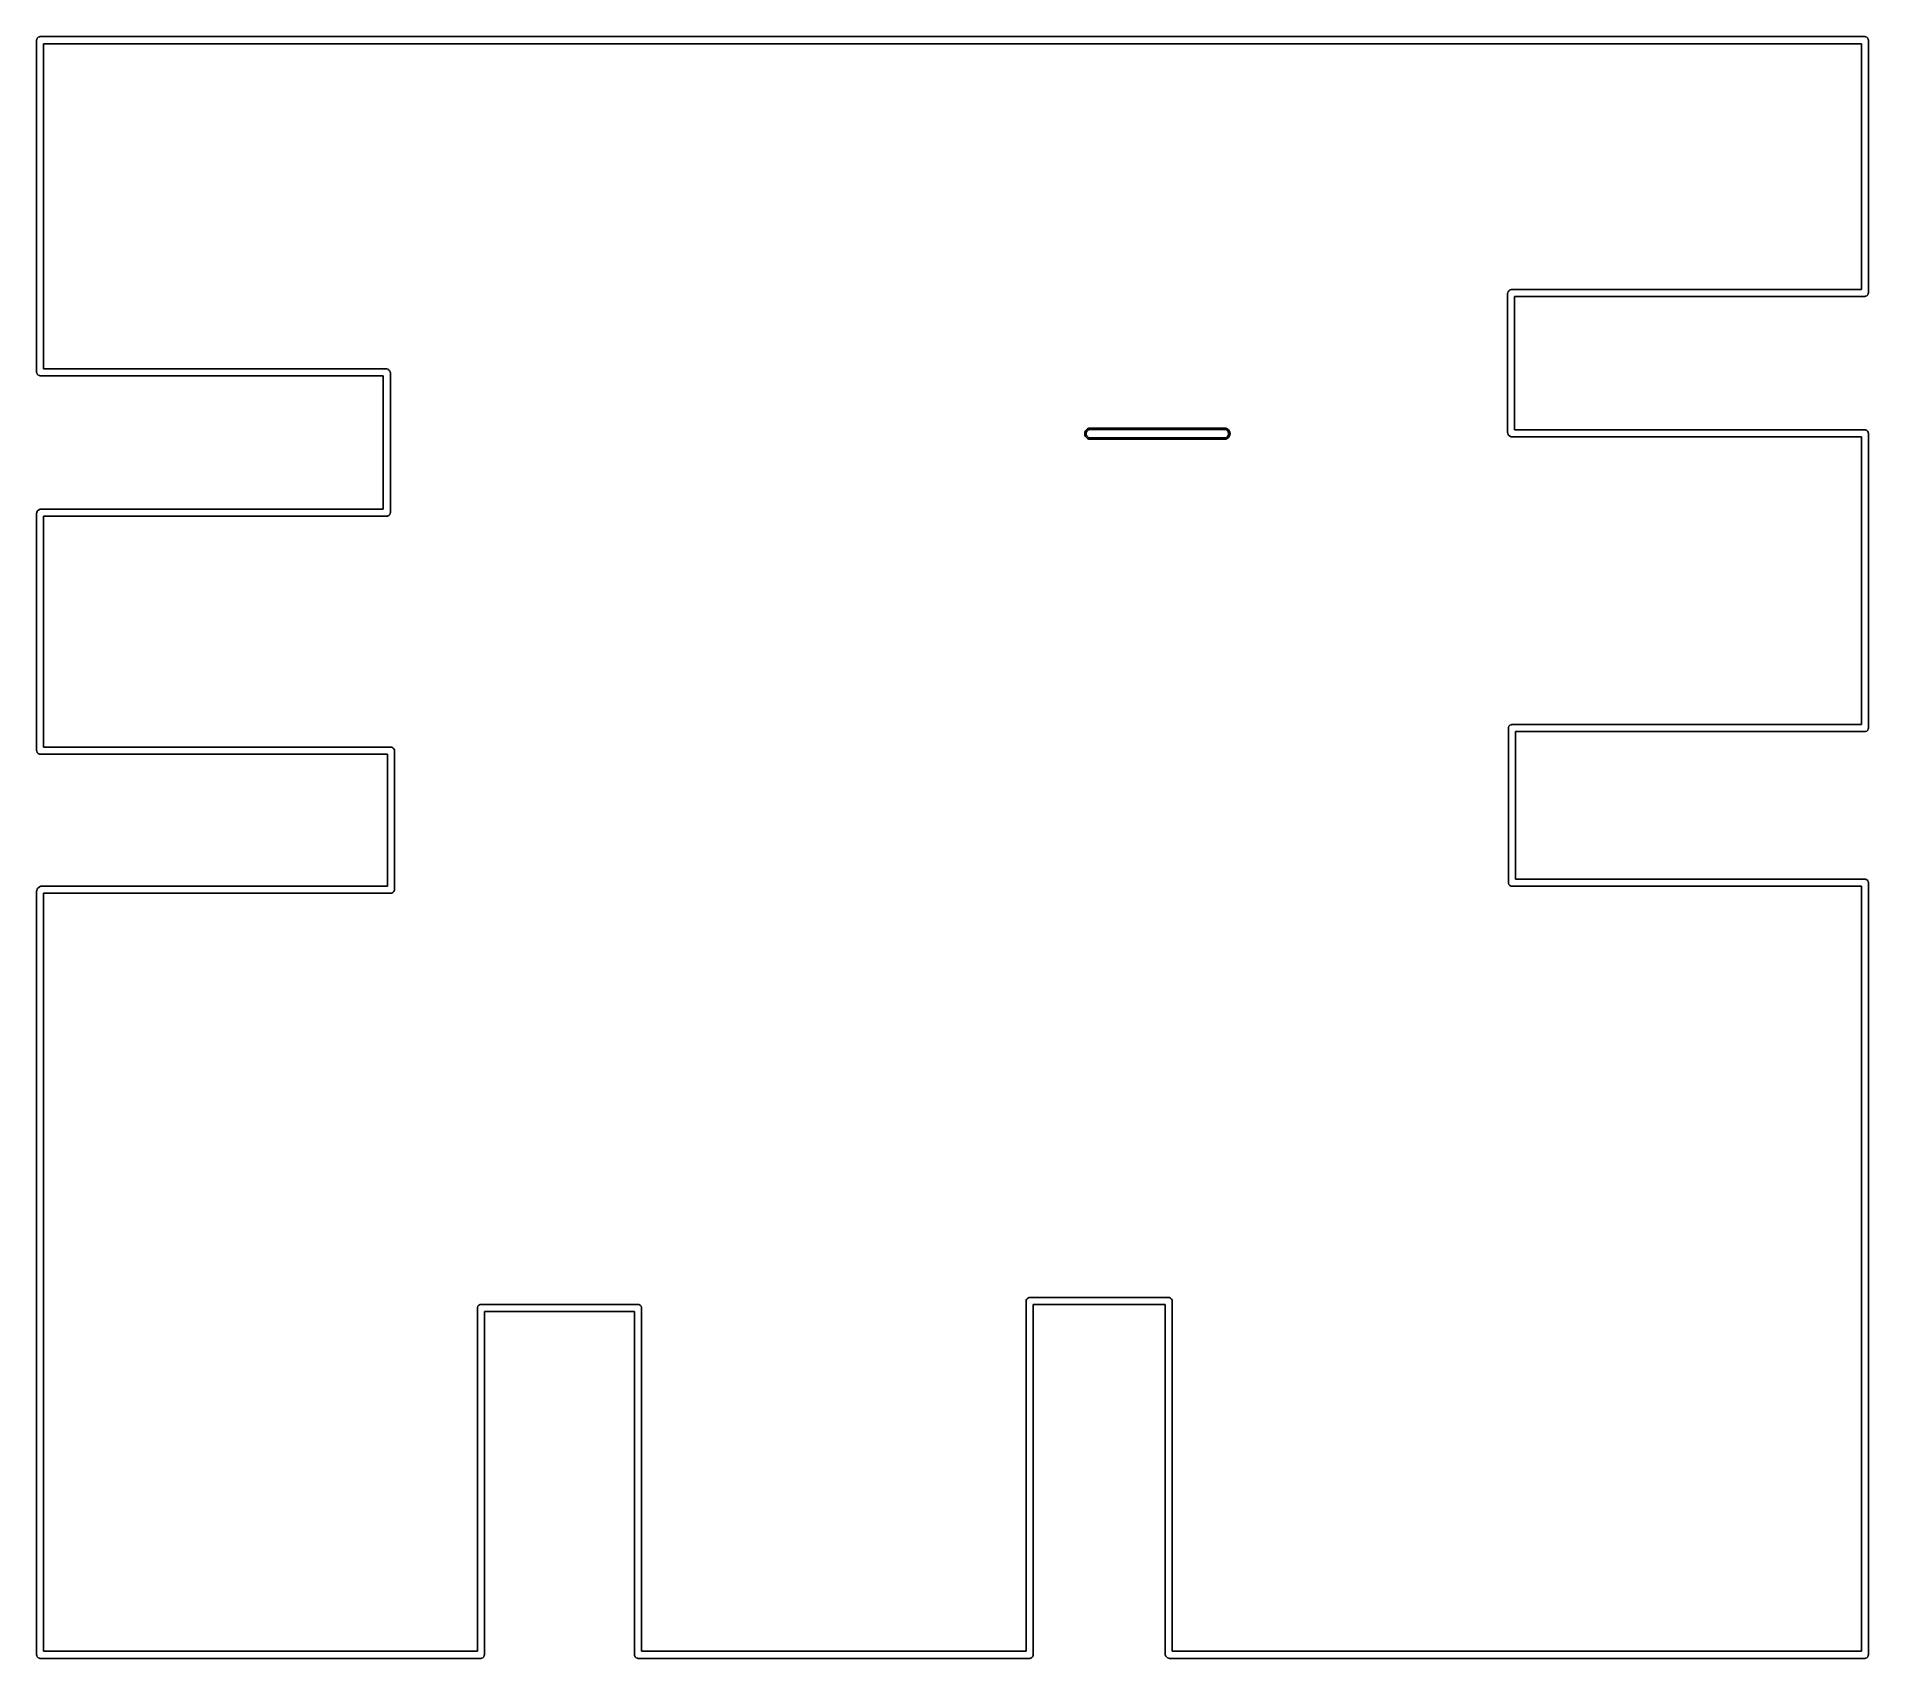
# Model space of a CAD drawing. Extents: x 30 to 160, y -140 to -25.
import ezdxf

# ---------------------------------------------------------------- set-up
doc = ezdxf.new("R2010")
doc.units = 0
doc.layers.add('BLACK', color=7, linetype='CONTINUOUS')

msp = doc.modelspace()

# ---------------------------------------------------------------- linework, layer by layer
at = {"layer": 'BLACK', "linetype": 'CONTINUOUS'}
for p, q in [((29.792133, -24.861107), (29.861107, -24.792133)), ((29.861107, -24.792133), (29.951227, -24.754804)), ((29.951227, -24.754804), (30, -24.75)), ((30, -24.75), (160, -24.75)), ((160, -24.75), (160.048773, -24.754804)), ((160.048773, -24.754804), (160.138893, -24.792133)), ((160.138893, -24.792133), (160.207867, -24.861107)), ((29.75, -25), (29.754804, -24.951227)), ((29.75, -48.65), (29.75, -25)), ((29.754804, -24.951227), (29.792133, -24.861107)), ((30.25, -25.25), (30.25, -48.4)), ((159.75, -25.25), (30.25, -25.25)), ((159.75, -42.75), (159.75, -25.25)), ((160.207867, -24.861107), (160.245196, -24.951227)), ((160.245196, -24.951227), (160.25, -25)), ((160.25, -25), (160.25, -43)), ((134.55, -43.05), (134.554804, -43.001227)), ((134.55, -52.95), (134.55, -43.05)), ((134.554804, -43.001227), (134.592133, -42.911107)), ((134.592133, -42.911107), (134.592137, -42.911102)), ((134.592137, -42.911102), (134.623223, -42.873223)), ((134.623223, -42.873223), (134.673224, -42.823223)), ((134.673224, -42.823223), (134.711108, -42.792132)), ((134.711108, -42.792132), (134.801228, -42.754803)), ((134.801228, -42.754803), (134.801237, -42.754803)), ((134.801237, -42.754803), (134.85, -42.75)), ((134.85, -42.75), (159.75, -42.75)), ((160.245196, -43.048773), (160.207867, -43.138893)), ((160.25, -43), (160.245196, -43.048772)), ((160.245196, -43.048772), (160.245196, -43.048773)), ((160, -43.25), (135.05, -43.25)), ((135.05, -43.25), (135.05, -52.75)), ((160.048773, -43.245196), (160, -43.25)), ((160.138893, -43.207867), (160.048773, -43.245196)), ((160.207867, -43.138893), (160.138893, -43.207867)), ((29.754804, -48.698772), (29.75, -48.65)), ((29.754804, -48.698773), (29.754804, -48.698772)), ((29.792133, -48.788893), (29.754804, -48.698773)), ((29.861107, -48.857867), (29.792133, -48.788893)), ((29.951227, -48.895196), (29.861107, -48.857867)), ((30, -48.9), (29.951227, -48.895196)), ((54.45, -48.9), (30, -48.9)), ((30.25, -48.4), (54.65, -48.4)), ((54.45, -58.4), (54.45, -48.9)), ((54.65, -48.4), (54.698773, -48.404804)), ((54.698773, -48.404804), (54.788893, -48.442133)), ((54.788893, -48.442133), (54.788897, -48.442137)), ((54.788897, -48.442137), (54.826777, -48.473223)), ((54.826777, -48.473223), (54.876777, -48.523224)), ((54.876777, -48.523224), (54.907868, -48.561108)), ((54.907868, -48.561108), (54.945197, -48.651228)), ((54.945197, -48.651228), (54.945197, -48.651237)), ((54.945197, -48.651237), (54.95, -48.7)), ((54.95, -48.7), (54.95, -58.65)), ((104.425, -53.025), (104.43863, -52.921472)), ((104.43863, -53.128528), (104.425, -53.025)), ((104.43863, -52.921472), (104.47859, -52.825)), ((104.47859, -53.225), (104.43863, -53.128528)), ((104.47859, -52.825), (104.542157, -52.742157)), ((104.542157, -53.307843), (104.47859, -53.225)), ((104.554366, -52.887105), (104.525, -52.977485)), ((104.525, -52.977485), (104.525, -53.025)), ((104.525, -53.025), (104.525, -53.072515)), ((104.525, -53.072515), (104.554366, -53.162895)), ((104.542157, -52.742157), (104.625, -52.67859)), ((104.625, -53.37141), (104.542157, -53.307843)), ((104.610223, -52.810223), (104.554366, -52.887105)), ((104.554366, -53.162895), (104.610223, -53.239777)), ((104.687105, -52.754366), (104.610223, -52.810223)), ((104.610223, -53.239777), (104.687105, -53.295634)), ((104.625, -52.67859), (104.721472, -52.63863)), ((104.721472, -53.41137), (104.625, -53.37141)), ((104.777485, -52.725), (104.687105, -52.754366)), ((104.687105, -53.295634), (104.777485, -53.325)), ((104.721472, -52.63863), (104.825, -52.625)), ((104.825, -53.425), (104.721472, -53.41137)), ((104.825, -52.725), (104.777485, -52.725)), ((104.777485, -53.325), (104.825, -53.325)), ((104.825, -52.625), (114.375, -52.625)), ((114.375, -52.725), (104.825, -52.725)), ((104.825, -53.325), (114.375, -53.325)), ((114.375, -53.425), (104.825, -53.425)), ((114.375, -52.625), (114.478528, -52.63863)), ((114.422515, -52.725), (114.375, -52.725)), ((114.375, -53.325), (114.422515, -53.325)), ((114.478528, -53.41137), (114.375, -53.425)), ((114.512895, -52.754366), (114.422515, -52.725)), ((114.422515, -53.325), (114.512895, -53.295634)), ((114.478528, -52.63863), (114.575, -52.67859)), ((114.575, -53.37141), (114.478528, -53.41137)), ((114.589777, -52.810223), (114.512895, -52.754366)), ((114.512895, -53.295634), (114.589777, -53.239777)), ((114.575, -52.67859), (114.657843, -52.742157)), ((114.657843, -53.307843), (114.575, -53.37141)), ((114.645634, -52.887105), (114.589777, -52.810223)), ((114.589777, -53.239777), (114.645634, -53.162895)), ((114.675, -52.977485), (114.645634, -52.887105)), ((114.645634, -53.162895), (114.675, -53.072515)), ((114.657843, -52.742157), (114.72141, -52.825)), ((114.72141, -53.225), (114.657843, -53.307843)), ((114.675, -53.025), (114.675, -52.977485)), ((114.675, -53.072515), (114.675, -53.025)), ((114.72141, -52.825), (114.76137, -52.921472)), ((114.76137, -53.128528), (114.72141, -53.225)), ((114.76137, -52.921472), (114.775, -53.025)), ((114.775, -53.025), (114.76137, -53.128528)), ((134.554804, -52.998773), (134.55, -52.95)), ((134.592133, -53.088893), (134.554804, -52.998773)), ((134.592137, -53.088897), (134.592133, -53.088893)), ((134.623223, -53.126777), (134.592137, -53.088897)), ((134.673224, -53.176777), (134.623223, -53.126777)), ((134.711108, -53.207868), (134.673224, -53.176777)), ((134.801228, -53.245197), (134.711108, -53.207868)), ((134.801237, -53.245197), (134.801228, -53.245197)), ((134.85, -53.25), (134.801237, -53.245197)), ((159.75, -53.25), (134.85, -53.25)), ((135.05, -52.75), (160, -52.75)), ((159.75, -73.75), (159.75, -53.25)), ((160, -52.75), (160.048773, -52.754804)), ((160.048773, -52.754804), (160.138893, -52.792133)), ((160.138893, -52.792133), (160.207867, -52.861107)), ((160.207867, -52.861107), (160.245196, -52.951227)), ((160.245196, -52.951227), (160.25, -53)), ((160.25, -53), (160.25, -74)), ((29.75, -58.7), (29.754804, -58.651227)), ((29.75, -75.6), (29.75, -58.7)), ((29.754804, -58.651227), (29.792133, -58.561107)), ((29.792133, -58.561107), (29.792137, -58.561102)), ((29.792137, -58.561102), (29.823223, -58.523223)), ((29.823223, -58.523223), (29.873224, -58.473223)), ((29.873224, -58.473223), (29.911108, -58.442132)), ((29.911108, -58.442132), (30.001228, -58.404803)), ((30.001228, -58.404803), (30.001237, -58.404803)), ((30.001237, -58.404803), (30.05, -58.4)), ((30.05, -58.4), (54.45, -58.4)), ((54.945196, -58.698773), (54.907867, -58.788893)), ((54.95, -58.65), (54.945196, -58.698772)), ((54.945196, -58.698772), (54.945196, -58.698773)), ((54.7, -58.9), (30.25, -58.9)), ((30.25, -58.9), (30.25, -75.35)), ((54.748773, -58.895196), (54.7, -58.9)), ((54.838893, -58.857867), (54.748773, -58.895196)), ((54.907867, -58.788893), (54.838893, -58.857867)), ((134.6, -74), (134.604804, -73.951227)), ((134.6, -85), (134.6, -74)), ((134.604804, -73.951227), (134.642133, -73.861107)), ((134.642133, -73.861107), (134.711107, -73.792133)), ((134.711107, -73.792133), (134.801227, -73.754804)), ((134.801227, -73.754804), (134.85, -73.75)), ((134.85, -73.75), (159.75, -73.75)), ((160, -74.25), (135.1, -74.25)), ((135.1, -74.25), (135.1, -84.75)), ((160.048773, -74.245196), (160, -74.25)), ((160.138893, -74.207867), (160.048773, -74.245196)), ((160.207867, -74.138893), (160.138893, -74.207867)), ((160.245196, -74.048773), (160.207867, -74.138893)), ((160.25, -74), (160.245196, -74.048773)), ((29.754804, -75.648773), (29.75, -75.6)), ((29.792133, -75.738893), (29.754804, -75.648773)), ((30.25, -75.35), (55, -75.35)), ((55, -75.35), (55.048773, -75.354804)), ((55.048773, -75.354804), (55.138893, -75.392133)), ((55.138893, -75.392133), (55.207867, -75.461107)), ((55.207867, -75.461107), (55.245196, -75.551227)), ((55.245196, -75.551227), (55.25, -75.6)), ((55.25, -75.6), (55.25, -85.5)), ((29.861107, -75.807867), (29.792133, -75.738893)), ((29.951227, -75.845196), (29.861107, -75.807867)), ((30, -75.85), (29.951227, -75.845196)), ((54.75, -75.85), (30, -75.85)), ((54.75, -85.25), (54.75, -75.85)), ((135.1, -84.75), (160, -84.75)), ((160, -84.75), (160.048773, -84.754804)), ((160.048773, -84.754804), (160.138893, -84.792133)), ((160.138893, -84.792133), (160.207867, -84.861107)), ((29.75, -85.6), (29.754804, -85.551227)), ((29.75, -140), (29.75, -85.6)), ((29.754804, -85.551227), (29.792133, -85.461107)), ((29.792133, -85.461107), (29.792137, -85.461102)), ((29.792137, -85.461102), (29.823223, -85.423223)), ((29.823223, -85.423223), (29.923223, -85.323224)), ((29.923223, -85.323224), (29.961102, -85.292137)), ((29.961102, -85.292137), (29.961107, -85.292133)), ((29.961107, -85.292133), (30.051227, -85.254804)), ((30.051227, -85.254804), (30.1, -85.25)), ((30.1, -85.25), (54.75, -85.25)), ((55, -85.75), (30.25, -85.75)), ((30.25, -85.75), (30.25, -139.75)), ((55.048773, -85.745196), (55, -85.75)), ((55.138893, -85.707867), (55.048773, -85.745196)), ((55.207867, -85.638893), (55.138893, -85.707867)), ((55.245196, -85.548773), (55.207867, -85.638893)), ((55.25, -85.5), (55.245196, -85.548772)), ((55.245196, -85.548772), (55.245196, -85.548773)), ((134.604804, -85.048773), (134.6, -85)), ((134.642133, -85.138893), (134.604804, -85.048773)), ((134.711107, -85.207867), (134.642133, -85.138893)), ((134.801227, -85.245196), (134.711107, -85.207867)), ((134.85, -85.25), (134.801227, -85.245196)), ((159.75, -85.25), (134.85, -85.25)), ((159.75, -139.75), (159.75, -85.25)), ((160.207867, -84.861107), (160.245196, -84.951227)), ((160.245196, -84.951227), (160.25, -85)), ((160.25, -85), (160.25, -140)), ((100.25, -114.8), (100.254804, -114.751227)), ((100.25, -139.75), (100.25, -114.8)), ((100.254804, -114.751227), (100.292133, -114.661107)), ((100.292133, -114.661107), (100.361107, -114.592133)), ((100.361107, -114.592133), (100.451227, -114.554804)), ((100.451227, -114.554804), (100.5, -114.55)), ((100.5, -114.55), (110.4, -114.55)), ((110.4, -114.55), (110.448773, -114.554804)), ((110.448773, -114.554804), (110.538893, -114.592133)), ((110.538893, -114.592133), (110.607867, -114.661107)), ((110.607867, -114.661107), (110.645196, -114.751227)), ((110.645196, -114.751227), (110.65, -114.8)), ((110.65, -114.8), (110.65, -139.75)), ((61.15, -115.3), (61.154804, -115.251227)), ((61.15, -139.75), (61.15, -115.3)), ((61.154804, -115.251227), (61.192133, -115.161107)), ((61.192133, -115.161107), (61.261107, -115.092133)), ((61.261107, -115.092133), (61.351227, -115.054804)), ((61.351227, -115.054804), (61.4, -115.05)), ((61.4, -115.05), (72.6, -115.05)), ((72.35, -115.55), (61.65, -115.55)), ((61.65, -115.55), (61.65, -140)), ((72.35, -140), (72.35, -115.55)), ((72.6, -115.05), (72.648773, -115.054804)), ((72.648773, -115.054804), (72.738893, -115.092133)), ((72.738893, -115.092133), (72.807867, -115.161107)), ((72.807867, -115.161107), (72.845196, -115.251227)), ((72.845196, -115.251227), (72.85, -115.3)), ((72.85, -115.3), (72.85, -139.75)), ((110.15, -115.05), (100.75, -115.05)), ((100.75, -115.05), (100.75, -140)), ((110.15, -139.95), (110.15, -115.05)), ((29.754804, -140.048772), (29.75, -140)), ((29.754804, -140.048773), (29.754804, -140.048772)), ((29.792133, -140.138893), (29.754804, -140.048773)), ((29.861107, -140.207867), (29.792133, -140.138893)), ((29.951227, -140.245196), (29.861107, -140.207867)), ((30, -140.25), (29.951227, -140.245196)), ((61.4, -140.25), (30, -140.25)), ((30.25, -139.75), (61.15, -139.75)), ((61.448773, -140.245196), (61.4, -140.25)), ((61.538893, -140.207867), (61.448773, -140.245196)), ((61.607867, -140.138893), (61.538893, -140.207867)), ((61.645196, -140.048773), (61.607867, -140.138893)), ((61.65, -140), (61.645196, -140.048772)), ((61.645196, -140.048772), (61.645196, -140.048773)), ((72.354804, -140.048772), (72.35, -140)), ((72.354804, -140.048773), (72.354804, -140.048772)), ((72.392133, -140.138893), (72.354804, -140.048773)), ((72.461107, -140.207867), (72.392133, -140.138893)), ((72.551227, -140.245196), (72.461107, -140.207867)), ((72.6, -140.25), (72.551227, -140.245196)), ((100.5, -140.25), (72.6, -140.25)), ((72.85, -139.75), (100.25, -139.75)), ((100.548773, -140.245196), (100.5, -140.25)), ((100.638893, -140.207867), (100.548773, -140.245196)), ((100.707867, -140.138893), (100.638893, -140.207867)), ((100.745196, -140.048773), (100.707867, -140.138893)), ((100.75, -140), (100.745196, -140.048772)), ((100.745196, -140.048772), (100.745196, -140.048773)), ((110.154804, -139.998773), (110.15, -139.95)), ((110.192133, -140.088893), (110.154804, -139.998773)), ((110.192137, -140.088897), (110.192133, -140.088893)), ((110.223223, -140.126777), (110.192137, -140.088897)), ((110.273224, -140.176777), (110.223223, -140.126777)), ((110.311108, -140.207868), (110.273224, -140.176777)), ((110.401228, -140.245197), (110.311108, -140.207868)), ((110.401237, -140.245197), (110.401228, -140.245197)), ((110.45, -140.25), (110.401237, -140.245197)), ((160, -140.25), (110.45, -140.25)), ((110.65, -139.75), (159.75, -139.75)), ((160.048773, -140.245196), (160, -140.25)), ((160.138893, -140.207867), (160.048773, -140.245196)), ((160.207867, -140.138893), (160.138893, -140.207867)), ((160.245196, -140.048773), (160.207867, -140.138893)), ((160.25, -140), (160.245196, -140.048772)), ((160.245196, -140.048772), (160.245196, -140.048773))]:
    msp.add_line(p, q, dxfattribs=at)

doc.saveas('drawing.dxf')
